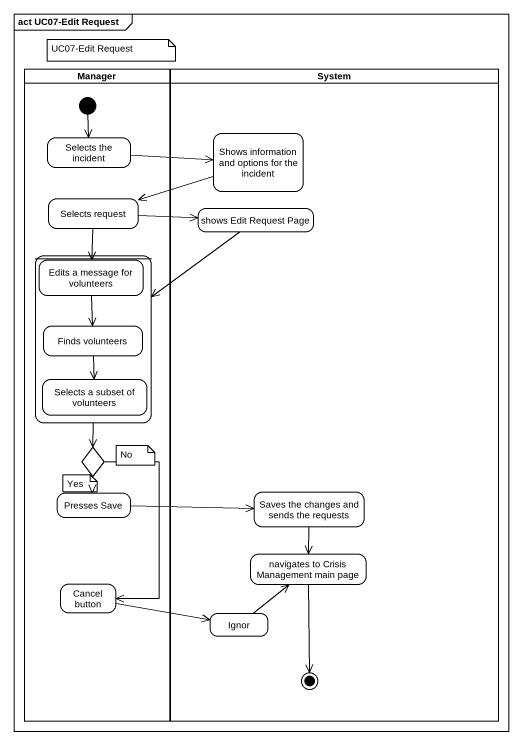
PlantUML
@startuml
mainframe act UC07-Edit Request
hide empty description
state Manager <<partition>> {
  state "Selects the incident" as Selects_the_incident
  state "Selects request" as Selects_request
  state " " as state1 {
    state "Edits a message for volunteers" as Edits_a_message_for
    state "Finds volunteers" as Finds_volunteers
    state "Selects a subset of volunteers" as Selects_a_subset_of
  }
  state choice1 <<choice>>
  state "Presses Save" as Presses_Save
  state "Cancel button" as Cancel_button
  [*] --> Selects_the_incident
}
state System <<partition>> {
  state "Shows information and options for the incident" as Shows_information_and
  state "shows Edit Request Page" as shows_Edit_Request_Page
  state "Saves the changes and sends the requests" as Saves_the_changes_and_sends
  state "navigates to Crisis Management main page" as navigates_to_Crisis
  state Ignor
  navigates_to_Crisis --> [*]
}
Selects_the_incident -right-> Shows_information_and
Shows_information_and -left-> Selects_request
Selects_request -right-> shows_Edit_Request_Page
Selects_request --> Edits_a_message_for
shows_Edit_Request_Page --> state1
state1 --> choice1
Edits_a_message_for --> Finds_volunteers
Finds_volunteers --> Selects_a_subset_of
choice1 --> Presses_Save
choice1 --> Cancel_button
Presses_Save -right-> Saves_the_changes_and_sends
Saves_the_changes_and_sends --> navigates_to_Crisis
Cancel_button -right-> Ignor
Ignor -up-> navigates_to_Crisis
note as N1
  UC07-Edit Request
end note
note as N2
  No
end note
note as N3
  Yes
end note
@enduml
